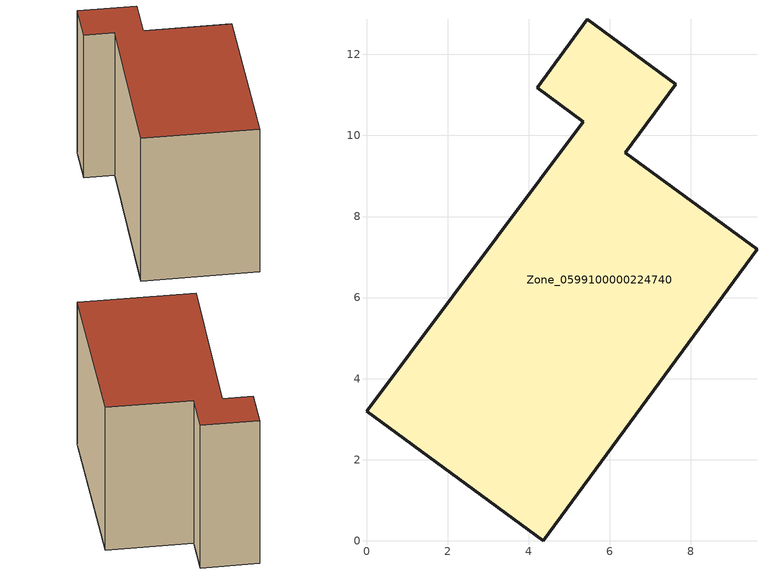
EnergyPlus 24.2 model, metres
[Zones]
Zone_0599100000224740
 floor ground (C_G): 4.21,11.18 5.45,12.87 7.62,11.27 6.38,9.58 9.63,7.2 4.37,0 0,3.19 5.35,10.34 z0
 wall outside (C_F): 4.37,0 9.63,7.2 6.38,9.58 7.62,11.27 5.45,12.87 4.21,11.18 5.35,10.34 0,3.19 4.37,0 z0:7.62
 roof outside (C_R): 5.35,10.34 0,3.19 4.37,0 9.63,7.2 6.38,9.58 7.62,11.27 5.45,12.87 4.21,11.18 z7.62
[BUILDING]
Pand.0599100000224740: North Axis=0; Terrain=City; Loads Convergence Tolerance Value=0.04; Temperature Convergence Tolerance Value=0.4; Solar Distribution=FullExterior; Maximum Number of Warmup Days=25; Minimum Number of Warmup Days=1
[Site:Location]
Rotterdam.The.Hague.AP_ZH_NLD Design_Conditions: Latitude=51.96; Longitude=4.45; Time Zone=1; Elevation=-4.5
[SITE:GROUNDTEMPERATURE:BUILDINGSURFACE]
18, 18, 18, 18, 18, 18, 18, 18, 18, 18, 18, 18
[MATERIAL] Thermal Absorptance=0.9; Solar Absorptance=0.7; Visible Absorptance=0.7
Name | Roughness | Thickness | Conductivity | Density | Specific Heat
G.TI.1975-1991 | MediumSmooth | 0.15 | 0.288461 | 540 | 1210
F.TI.1975-1991 | Rough | 0.3 | 0.230769 | 1920 | 840
R.TI.1975-1991 | MediumRough | 0.2 | 0.153846 | 1500 | 1000
[CONSTRUCTION]
C_G: G.TI.1975-1991
C_F: F.TI.1975-1991
C_R: R.TI.1975-1991
[ZONE]
Zone_0599100000224740: Type=1; Multiplier=1; Ceiling Height=Autocalculate; Volume=Autocalculate; Floor Area=autocalculate; Part of Total Floor Area=Yes
[ZONEINFILTRATION:DESIGNFLOWRATE]
Infil_Zone_0599100000224740: Zone or ZoneList or Space or SpaceList=Zone_0599100000224740; Schedule=AlwaysOn; Design Flow Rate Calculation Method=Flow/Area; Flow Rate per Floor Area=0.003; Constant Term Coefficient=1; Temperature Term Coefficient=0; Velocity Term Coefficient=0; Velocity Squared Term Coefficient=0
[HVACTEMPLATE:ZONE:IDEALLOADSAIRSYSTEM]
Zone_0599100000224740: Maximum Heating Supply Air Temperature=50; Minimum Cooling Supply Air Temperature=13; Maximum Heating Supply Air Humidity Ratio=0.0156; Minimum Cooling Supply Air Humidity Ratio=0.0077; Heating Limit=NoLimit; Cooling Limit=NoLimit; Dehumidification Control Type=ConstantSensibleHeatRatio; Cooling Sensible Heat Ratio=0.7; Dehumidification Setpoint=60; Humidification Control Type=None; Humidification Setpoint=30; Outdoor Air Method=None; Outdoor Air Flow Rate per Person=0.00944; Outdoor Air Flow Rate per Zone Floor Area=0; Outdoor Air Flow Rate per Zone=0; Demand Controlled Ventilation Type=None; Outdoor Air Economizer Type=NoEconomizer; Heat Recovery Type=None; Sensible Heat Recovery Effectiveness=0.7; Latent Heat Recovery Effectiveness=0.65
[ZONECONTROL:THERMOSTAT]
ThermostatControl_Zone_0599100000224740: Zone or ZoneList=Zone_0599100000224740; Control Type Schedule=DualSetpointControlType; Control 1=Thermostat_Zone_0599100000224740; Temperature Difference Between Cutout And Setpoint=0
[THERMOSTATSETPOINT:DUALSETPOINT]
Thermostat_Zone_0599100000224740: Heating Setpoint Temperature Schedule=HeatingSetpoint_Zone_0599100000224740; Cooling Setpoint Temperature Schedule=CoolingSetpoint_Zone_0599100000224740
[SCHEDULE:COMPACT]
HeatingSetpoint_Zone_0599100000224740: Through: 12/31, For: AllDays, Until: 24:00, 21
CoolingSetpoint_Zone_0599100000224740: Through: 12/31, For: AllDays, Until: 24:00, 24
DualSetpointControlType: Through: 12/31, For: AllDays, Until: 24:00, 4
AlwaysOn: Through: 12/31, For: AllDays, Until: 24:00, 1
